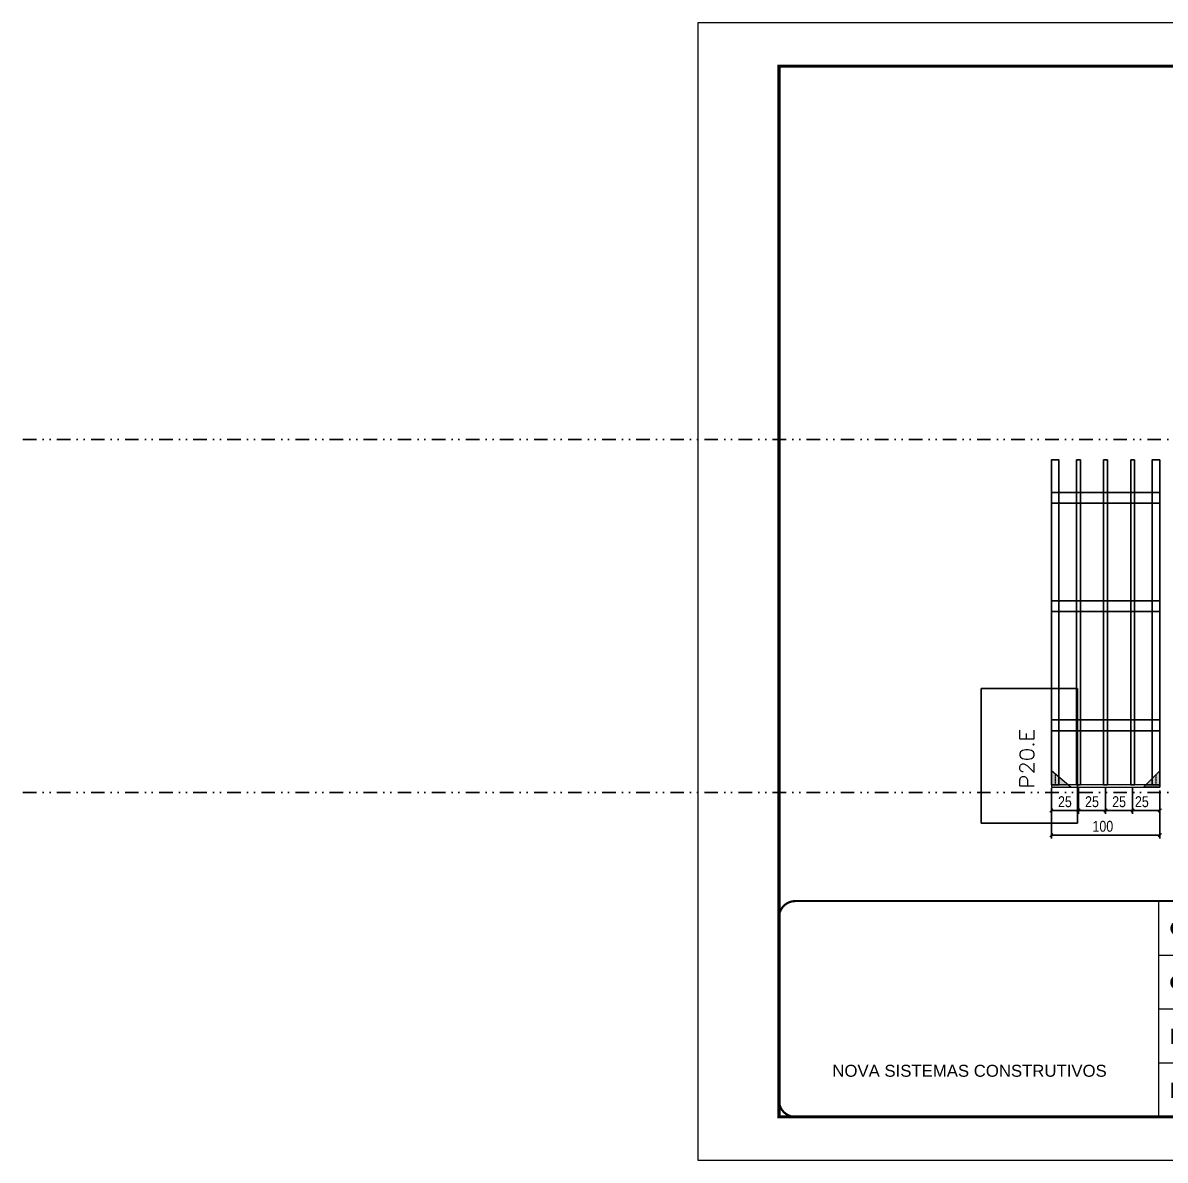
# Model space of a CAD drawing. Header units: millimetres. Extents: x 13777 to 27878, y -21631 to 6985.
# Drawn here: x 13777 to 14831, y -12442 to -11392 of the extents above; entities that cross this region are included whole.
import ezdxf

# ---------------------------------------------------------------- set-up
doc = ezdxf.new("R2010")
doc.units = ezdxf.units.MM
for name, pattern in [('CONTINUO', [0]), ('DASHED', [0.75, 0.5, -0.25]), ('DIVIDE2', [0.625, 0.25, -0.125, 0, -0.125, 0, -0.125]), ('HIDDEN', [0.375, 0.25, -0.125])]:
    doc.linetypes.add(name, pattern=pattern)
doc.layers.add('00-FELIPE', color=6, linetype='Continuous', plot=False)
for name, color, linetype in [('COTA', 241, 'Continuous'), ('Nível', 160, 'Continuous'), ('SARR_2.2x10', 60, 'Continuous'), ('SARR_3.5x7', 81, 'Continuous'), ('SARR_7x7', 40, 'Continuous')]:
    doc.layers.add(name, color=color, linetype=linetype)
for name, color, linetype, lineweight in [('Folhas', 255, 'Continuous', 9), ('Madeira', 126, 'Continuous', 18), ('Sarr 2.2x7', 40, 'Continuous', 9), ('SARRAFO DE PRESSAO', 251, 'DASHED', 9), ('Texto Seção', 7, 'Continuous', 15)]:
    doc.layers.add(name, color=color, linetype=linetype, lineweight=lineweight)
doc.styles.add('ARIAL', font='arial.ttf')
doc.styles.add('COTA TECNICA', font='techl___.ttf', dxfattribs={"height": 10})
doc.styles.add('REGUA-120', font='ROMANS.shx', dxfattribs={"height": 15})
doc.styles.add('Tecnologia', font='')
doc.styles.get('Tecnologia').set_extended_font_data('Forgotten Futurist')
doc.dimstyles.new('PAINEL', dxfattribs={"dimtxt": 10, "dimasz": 3, "dimexe": 3, "dimexo": 3, "dimgap": 3, "dimtad": 1, "dimdec": 1, "dimzin": 12, "dimdsep": 46, "dimtxsty": 'COTA TECNICA', "dimblk1": 'OBLIQUE', "dimblk2": 'OBLIQUE', "dimsah": 1, "dimcen": 0.9, "dimclrd": 4, "dimclre": 4, "dimclrt": 240, "dimadec": 1, "dimazin": 3, "dimtfac": 1, "dimtdec": 1, "dimtmove": 0, "dimatfit": 3, "dimfxl": 1, "dimtolj": 1, "dimtzin": 12, "dimarcsym": 0})

# ---------------------------------------------------------------- blocks, each defined once
blk = doc.blocks.new('9999999999')
at = {"color": 30, "linetype": 'CONTINUO'}
for p, q in [((98564.6, 34230.2), (98564.6, 34429.4)), ((98564.6, 34379.6), (99584, 34379.6)), ((98564.6, 34329.8), (99488, 34329.8)), ((99584, 34329.8), (99488, 34329.8)), ((99488, 34329.8), (99488, 34230.2)), ((98564.6, 34280), (99488, 34280))]:
    blk.add_line(p, q, dxfattribs=at)
at = {"color": 30, "linetype": 'CONTINUO', "const_width": 2}
blk.add_lwpolyline([(99584, 34230.2), (99584, 34414.4, 0.414214), (99569, 34429.4), (98229, 34429.4, 0.414214), (98214, 34414.4), (98214, 34245.2, 0.414214), (98229, 34230.2), (99584, 34230.2)], format="xyb", dxfattribs=at)
at = {"layer": 'Folhas'}
blk.add_lwpolyline([(98139, 34190.2), (99624, 34190.2), (99624, 35240.2), (98139, 35240.2)], close=True, dxfattribs=at)
at = {"layer": 'Folhas', "color": 30, "const_width": 3}
blk.add_lwpolyline([(98214, 34230.2), (99584, 34230.2), (99584, 35200.2), (98214, 35200.2)], close=True, dxfattribs=at)
at = {"color": 7, "linetype": 'Continuous', "ltscale": 5, "style": 'ARIAL'}
for s, height, p in [('SKR', 15.48, (98837.7, 34393.1)), ('LEAF LOEFGREN', 15.483, (98837.7, 34343.3)), ('4° SUBSOLO', 15.48, (98837.7, 34293.5)), ('NOVA SISTEMAS CONSTRUTIVOS', 11.059, (98263.2, 34267.2)), ('PILARES', 15.48, (98837.7, 34243.7))]:
    blk.add_text(s, height=height, dxfattribs=at).set_placement(p)
at = {"layer": 'Folhas', "color": 7, "style": 'Tecnologia', "width": 1.5}
for s, p in [('CLIENTE:', (98573.7, 34397.2)), ('OBRA:', (98573.7, 34347.3)), ('PAVIMENTO:', (98573.7, 34297.5)), ('PROJETO:', (98573.7, 34247.7))]:
    blk.add_text(s, height=14, dxfattribs=at).set_placement(p)
blk = doc.blocks.new('_Oblique')
at = {"color": 0, "linetype": 'ByBlock', "lineweight": -2}
blk.add_line((-0.5, -0.5), (0.5, 0.5), dxfattribs=at)
blk = doc.blocks.new('*D2905')
at = {"layer": 'COTA', "color": 4, "lineweight": -2, "transparency": 16777216}
for p, q in [((14726.3, -12114.2), (14726.3, -12145.4)), ((14826.3, -12114.2), (14826.3, -12145.4)), ((14826.3, -12142.4), (14726.3, -12142.4))]:
    blk.add_line(p, q, dxfattribs=at)
at = {"layer": 'Defpoints', "color": 0, "transparency": 16777216}
for p in [(14726.3, -12111.2), (14826.3, -12111.2), (14726.3, -12142.4)]:
    blk.add_point(p, dxfattribs=at)
at = {"layer": 'COTA', "color": 4, "lineweight": -2, "transparency": 16777216, "xscale": 3, "yscale": 3, "zscale": 3, "rotation": 180}
blk.add_blockref('_Oblique', (14726.3, -12142.4), dxfattribs=at)
at = {"layer": 'COTA', "color": 4, "lineweight": -2, "transparency": 16777216, "xscale": 3, "yscale": 3, "zscale": 3}
blk.add_blockref('_Oblique', (14826.3, -12142.4), dxfattribs=at)
at = {"layer": 'COTA', "color": 240, "transparency": 16777216, "insert": (14773.8, -12134.3), "char_height": 10, "attachment_point": 5, "style": 'COTA TECNICA'}
blk.add_mtext('\\A1;100', dxfattribs=at)
blk = doc.blocks.new('*D2906')
at = {"layer": 'COTA', "color": 4, "lineweight": -2, "transparency": 16777216}
for p, q in [((14726.3, -12099), (14726.3, -12122.7)), ((14751.3, -12099), (14751.3, -12122.7)), ((14751.3, -12119.7), (14726.3, -12119.7))]:
    blk.add_line(p, q, dxfattribs=at)
at = {"layer": 'Defpoints', "color": 0, "transparency": 16777216}
for p in [(14726.3, -12096), (14751.3, -12096), (14726.3, -12119.7)]:
    blk.add_point(p, dxfattribs=at)
at = {"layer": 'COTA', "color": 4, "lineweight": -2, "transparency": 16777216, "xscale": 3, "yscale": 3, "zscale": 3, "rotation": 180}
blk.add_blockref('_Oblique', (14726.3, -12119.7), dxfattribs=at)
at = {"layer": 'COTA', "color": 4, "lineweight": -2, "transparency": 16777216, "xscale": 3, "yscale": 3, "zscale": 3}
blk.add_blockref('_Oblique', (14751.3, -12119.7), dxfattribs=at)
at = {"layer": 'COTA', "color": 240, "transparency": 16777216, "insert": (14738.8, -12111.6), "char_height": 10, "attachment_point": 5, "style": 'COTA TECNICA'}
blk.add_mtext('\\A1;25', dxfattribs=at)
blk = doc.blocks.new('*D2907')
at = {"layer": 'COTA', "color": 4, "lineweight": -2, "transparency": 16777216}
for p, q in [((14801.3, -12099), (14801.3, -12122.7)), ((14826.3, -12101.2), (14826.3, -12122.7)), ((14801.3, -12119.7), (14826.3, -12119.7))]:
    blk.add_line(p, q, dxfattribs=at)
at = {"layer": 'Defpoints', "color": 0, "transparency": 16777216}
for p in [(14801.3, -12096), (14826.3, -12098.2), (14826.3, -12119.7)]:
    blk.add_point(p, dxfattribs=at)
at = {"layer": 'COTA', "color": 4, "lineweight": -2, "transparency": 16777216, "xscale": 3, "yscale": 3, "zscale": 3, "rotation": 180}
blk.add_blockref('_Oblique', (14801.3, -12119.7), dxfattribs=at)
at = {"layer": 'COTA', "color": 4, "lineweight": -2, "transparency": 16777216, "xscale": 3, "yscale": 3, "zscale": 3}
blk.add_blockref('_Oblique', (14826.3, -12119.7), dxfattribs=at)
at = {"layer": 'COTA', "color": 240, "transparency": 16777216, "insert": (14809.8, -12111.6), "char_height": 10, "attachment_point": 5, "style": 'COTA TECNICA'}
blk.add_mtext('\\A1;25', dxfattribs=at)
blk = doc.blocks.new('*D2908')
at = {"layer": 'COTA', "color": 4, "lineweight": -2, "transparency": 16777216}
for p, q in [((14751.3, -12099), (14751.3, -12122.7)), ((14776.3, -12099), (14776.3, -12122.7)), ((14751.3, -12119.7), (14776.3, -12119.7))]:
    blk.add_line(p, q, dxfattribs=at)
at = {"layer": 'Defpoints', "color": 0, "transparency": 16777216}
for p in [(14751.3, -12096), (14776.3, -12096), (14776.3, -12119.7)]:
    blk.add_point(p, dxfattribs=at)
at = {"layer": 'COTA', "color": 4, "lineweight": -2, "transparency": 16777216, "xscale": 3, "yscale": 3, "zscale": 3, "rotation": 180}
blk.add_blockref('_Oblique', (14751.3, -12119.7), dxfattribs=at)
at = {"layer": 'COTA', "color": 4, "lineweight": -2, "transparency": 16777216, "xscale": 3, "yscale": 3, "zscale": 3}
blk.add_blockref('_Oblique', (14776.3, -12119.7), dxfattribs=at)
at = {"layer": 'COTA', "color": 240, "transparency": 16777216, "insert": (14763.8, -12111.6), "char_height": 10, "attachment_point": 5, "style": 'COTA TECNICA'}
blk.add_mtext('\\A1;25', dxfattribs=at)
blk = doc.blocks.new('*D2909')
at = {"layer": 'COTA', "color": 4, "lineweight": -2, "transparency": 16777216}
for p, q in [((14776.3, -12099), (14776.3, -12122.7)), ((14801.3, -12099), (14801.3, -12122.7)), ((14776.3, -12119.7), (14801.3, -12119.7))]:
    blk.add_line(p, q, dxfattribs=at)
at = {"layer": 'Defpoints', "color": 0, "transparency": 16777216}
for p in [(14776.3, -12096), (14801.3, -12096), (14801.3, -12119.7)]:
    blk.add_point(p, dxfattribs=at)
at = {"layer": 'COTA', "color": 4, "lineweight": -2, "transparency": 16777216, "xscale": 3, "yscale": 3, "zscale": 3, "rotation": 180}
blk.add_blockref('_Oblique', (14776.3, -12119.7), dxfattribs=at)
at = {"layer": 'COTA', "color": 4, "lineweight": -2, "transparency": 16777216, "xscale": 3, "yscale": 3, "zscale": 3}
blk.add_blockref('_Oblique', (14801.3, -12119.7), dxfattribs=at)
at = {"layer": 'COTA', "color": 240, "transparency": 16777216, "insert": (14788.8, -12111.6), "char_height": 10, "attachment_point": 5, "style": 'COTA TECNICA'}
blk.add_mtext('\\A1;25', dxfattribs=at)

msp = doc.modelspace()

# ---------------------------------------------------------------- hatches: boundary and pattern name
at = {"layer": 'Madeira'}
h = msp.add_hatch(color=252, dxfattribs=at)
h.dxf.hatch_style = 2
h.paths.add_polyline_path([(14726.31, -12083.19), (14726.31, -12098.19), (14744.31, -12098.19)])
h = msp.add_hatch(color=252, dxfattribs=at)
h.dxf.hatch_style = 2
h.paths.add_polyline_path([(14826.31, -12083.19), (14826.31, -12098.19), (14811.31, -12098.19)])

# ---------------------------------------------------------------- linework, layer by layer
at = {"layer": '00-FELIPE'}
msp.add_lwpolyline([(14661.54, -12007.04), (14750.27, -12007.04), (14750.27, -12131.33), (14661.54, -12131.33)], close=True, dxfattribs=at)
at = {"layer": 'Madeira', "color": 1, "linetype": 'HIDDEN'}
for p, q in [((14729.81, -12086.69), (14729.81, -12095.99)), ((14729.81, -12086.69), (14729.81, -12095.99)), ((14733.31, -12090.19), (14733.31, -12095.99)), ((14822.81, -12086.69), (14822.81, -12095.99)), ((14822.81, -12086.69), (14822.81, -12095.99)), ((14736.14, -12095.99), (14726.31, -12095.99)), ((14736.14, -12095.99), (14726.31, -12095.99)), ((14742.11, -12095.99), (14726.31, -12095.99)), ((14813.51, -12095.99), (14826.31, -12095.99)), ((14816.47, -12095.99), (14826.31, -12095.99)), ((14816.47, -12095.99), (14826.31, -12095.99))]:
    msp.add_line(p, q, dxfattribs=at)
at = {"layer": 'Madeira'}
msp.add_line((14726.31, -12095.99), (14726.31, -12098.19), dxfattribs=at)
msp.add_line((14726.31, -12095.99), (14726.31, -12098.19), dxfattribs=at)
msp.add_line((14726.31, -12095.99), (14726.31, -12098.19), dxfattribs=at)
at = {"layer": 'Madeira', "color": 0}
for points in [[(14726.31, -12083.19), (14726.31, -12098.19), (14744.31, -12098.19), (14726.31, -12083.19)], [(14826.31, -12083.19), (14826.31, -12098.19), (14811.31, -12098.19), (14826.31, -12083.19)]]:
    msp.add_lwpolyline(points, dxfattribs=at)
at = {"layer": 'Nível', "color": 4, "linetype": 'DIVIDE2', "ltscale": 50}
for p, q in [((13777.11, -11777.19), (21531.15, -11777.19)), ((13777.11, -12103.19), (21531.15, -12103.19))]:
    msp.add_line(p, q, dxfattribs=at)
at = {"layer": 'Sarr 2.2x7'}
msp.add_lwpolyline([(14826.31, -12095.99), (14726.31, -12095.99), (14726.31, -12098.19), (14826.31, -12098.19)], close=True, dxfattribs=at)
at = {"layer": 'SARR_2.2x10'}
for points in [[(14726.31, -11826.03), (14826.31, -11826.03), (14826.31, -11836.03), (14726.31, -11836.03)], [(14726.31, -11926.03), (14826.31, -11926.03), (14826.31, -11936.03), (14726.31, -11936.03)], [(14726.31, -12036.03), (14826.31, -12036.03), (14826.31, -12046.03), (14726.31, -12046.03)]]:
    msp.add_lwpolyline(points, close=True, dxfattribs=at)
at = {"layer": 'SARR_3.5x7'}
for p, q in [((14749.56, -12095.99), (14749.56, -11796.03)), ((14749.56, -11796.03), (14751.31, -11796.03)), ((14753.06, -11796.03), (14751.31, -11796.03)), ((14753.06, -12095.99), (14753.06, -11796.03)), ((14774.56, -12095.99), (14774.56, -11796.03)), ((14774.56, -11796.03), (14776.31, -11796.03)), ((14778.06, -11796.03), (14776.31, -11796.03)), ((14778.06, -12095.99), (14778.06, -11796.03)), ((14799.56, -12095.99), (14799.56, -11796.03)), ((14799.56, -11796.03), (14801.31, -11796.03)), ((14803.06, -11796.03), (14801.31, -11796.03)), ((14803.06, -12095.99), (14803.06, -11796.03)), ((14749.56, -12095.99), (14751.31, -12095.99)), ((14753.06, -12095.99), (14751.31, -12095.99)), ((14774.56, -12095.99), (14776.31, -12095.99)), ((14778.06, -12095.99), (14776.31, -12095.99)), ((14799.56, -12095.99), (14801.31, -12095.99)), ((14803.06, -12095.99), (14801.31, -12095.99))]:
    msp.add_line(p, q, dxfattribs=at)
at = {"layer": 'SARR_7x7'}
for points in [[(14726.31, -12095.99), (14733.31, -12095.99), (14733.31, -11796.03), (14726.31, -11796.03)], [(14819.31, -12095.99), (14826.31, -12095.99), (14826.31, -11796.03), (14819.31, -11796.03)]]:
    msp.add_lwpolyline(points, close=True, dxfattribs=at)

# ---------------------------------------------------------------- block references
at = {"layer": 'SARRAFO DE PRESSAO', "color": 6, "linetype": 'ByBlock'}
msp.add_blockref('9999999999', (-83739.01, -46632.68), dxfattribs=at)

# ---------------------------------------------------------------- texts
at = {"layer": 'Texto Seção', "style": 'REGUA-120', "width": 1.1}
msp.add_text('P20.E', height=13, rotation=90, dxfattribs=at).set_placement((14710.31, -12099.31))

# ---------------------------------------------------------------- dimensions: what is measured, and where the dimension line sits
at = {"layer": 'COTA'}
dim = msp.add_linear_dim(base=(14726.31, -12119.69), p1=(14751.31, -12095.99), p2=(14726.31, -12095.99), angle=180, dimstyle='PAINEL', override={"dimtmove": 1}, dxfattribs=at)
dim.commit()
dim.dimension.update_dxf_attribs({"geometry": '*D2906', "text_midpoint": (14738.81, -12111.58)})
for base, p1, p2, picture, middle in [((14776.31, -12119.69), (14751.31, -12095.99), (14776.31, -12095.99), '*D2908', (14763.81, -12111.58)), ((14801.31, -12119.69), (14776.31, -12095.99), (14801.31, -12095.99), '*D2909', (14788.81, -12111.58))]:
    dim = msp.add_linear_dim(base=base, p1=p1, p2=p2, dimstyle='PAINEL', override={"dimtmove": 1}, dxfattribs=at)
    dim.commit()
    dim.dimension.update_dxf_attribs({"geometry": picture, "text_midpoint": middle})
dim = msp.add_linear_dim(base=(14826.31, -12119.69), p1=(14801.31, -12095.99), p2=(14826.31, -12098.19), dimstyle='PAINEL', override={"dimtmove": 1}, dxfattribs=at)
dim.commit()
dim.dimension.update_dxf_attribs({"geometry": '*D2907', "text_midpoint": (14809.81, -12119.69), "dimtype": 160})
dim = msp.add_linear_dim(base=(14726.31, -12142.37), p1=(14826.31, -12111.19), p2=(14726.31, -12111.19), angle=180, dimstyle='PAINEL', override={"dimtmove": 1}, dxfattribs=at)
dim.commit()
dim.dimension.update_dxf_attribs({"geometry": '*D2905', "text_midpoint": (14773.81, -12142.37), "dimtype": 160})

doc.saveas('drawing.dxf')
